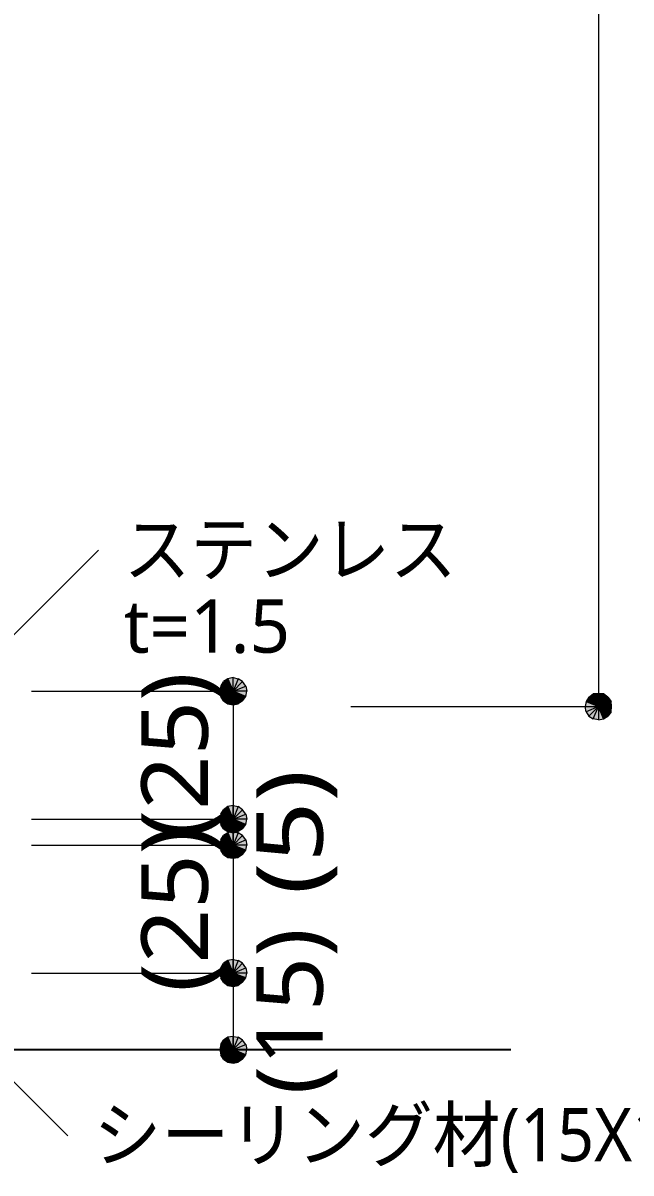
# Model space of a CAD drawing. Header units: millimetres. Extents: x 0 to 420, y 0 to 297.
# Drawn here: x 140.93 to 164.67, y 55.63 to 100.53 of the extents above; entities that cross this region are included whole.
import ezdxf
from ezdxf.enums import TextEntityAlignment as Align

# ---------------------------------------------------------------- set-up
doc = ezdxf.new("R2010")
doc.units = ezdxf.units.MM
doc.styles.add('kst32b', font='NotoSansJP-Variable.ttf')

msp = doc.modelspace()

# ---------------------------------------------------------------- hatches: boundary and pattern name
h = msp.add_hatch(color=7)
h.paths.add_polyline_path([(148.929, 74.93), (148.759, 74.824), (149.14, 74.443), (148.929, 74.93)])
h.paths.add_polyline_path([(148.759, 74.824), (149.14, 74.443), (148.654, 74.634), (148.759, 74.824)])
h.paths.add_polyline_path([(149.14, 74.443), (148.654, 74.634), (148.611, 74.443), (149.14, 74.443)])
h = msp.add_hatch(color=7)
h.paths.add_polyline_path([(149.5, 74.824), (149.331, 74.93), (149.14, 74.443), (149.5, 74.824)])
h.paths.add_polyline_path([(149.331, 74.93), (149.14, 74.443), (149.14, 74.972), (149.331, 74.93)])
h.paths.add_polyline_path([(149.14, 74.443), (149.14, 74.972), (148.929, 74.93), (149.14, 74.443)])
h = msp.add_hatch(color=7)
h.paths.add_polyline_path([(149.627, 74.231), (149.67, 74.443), (149.14, 74.443), (149.627, 74.231)])
h.paths.add_polyline_path([(149.67, 74.443), (149.14, 74.443), (149.627, 74.634), (149.67, 74.443)])
h.paths.add_polyline_path([(149.14, 74.443), (149.627, 74.634), (149.5, 74.824), (149.14, 74.443)])
h = msp.add_hatch(color=7)
h.paths.add_polyline_path([(148.611, 74.443), (148.654, 74.231), (149.14, 74.443), (148.611, 74.443)])
h.paths.add_polyline_path([(148.654, 74.231), (149.14, 74.443), (148.759, 74.062), (148.654, 74.231)])
h.paths.add_polyline_path([(149.14, 74.443), (148.759, 74.062), (148.929, 73.956), (149.14, 74.443)])
for points in [[(148.929, 73.956), (149.14, 73.914), (149.14, 74.443), (148.929, 73.956)], [(163.597, 74.337), (163.407, 74.359), (163.407, 73.85), (163.597, 74.337)], [(148.929, 68.961), (149.14, 68.919), (149.14, 69.448), (148.929, 68.961)], [(148.929, 67.945), (149.14, 67.924), (149.14, 68.432), (148.929, 67.945)], [(148.929, 62.95), (149.14, 62.907), (149.14, 63.437), (148.929, 62.95)], [(148.929, 59.965), (149.14, 59.923), (149.14, 60.452), (148.929, 59.965)]]:
    msp.add_hatch(color=7).paths.add_polyline_path(points)
h = msp.add_hatch(color=7)
h.paths.add_polyline_path([(149.14, 73.914), (149.331, 73.956), (149.14, 74.443), (149.14, 73.914)])
h.paths.add_polyline_path([(149.331, 73.956), (149.14, 74.443), (149.5, 74.062), (149.331, 73.956)])
h.paths.add_polyline_path([(149.14, 74.443), (149.5, 74.062), (149.627, 74.231), (149.14, 74.443)])
h = msp.add_hatch(color=7)
h.paths.add_polyline_path([(163.407, 74.359), (163.195, 74.337), (163.407, 73.85), (163.407, 74.359)])
h.paths.add_polyline_path([(163.195, 74.337), (163.407, 73.85), (163.026, 74.21), (163.195, 74.337)])
h.paths.add_polyline_path([(163.407, 73.85), (163.026, 74.21), (162.92, 74.041), (163.407, 73.85)])
h = msp.add_hatch(color=7)
h.paths.add_polyline_path([(163.915, 73.85), (163.894, 74.041), (163.407, 73.85), (163.915, 73.85)])
h.paths.add_polyline_path([(163.894, 74.041), (163.407, 73.85), (163.767, 74.21), (163.894, 74.041)])
h.paths.add_polyline_path([(163.407, 73.85), (163.767, 74.21), (163.597, 74.337), (163.407, 73.85)])
h = msp.add_hatch(color=7)
h.paths.add_polyline_path([(162.92, 74.041), (162.878, 73.85), (163.407, 73.85), (162.92, 74.041)])
h.paths.add_polyline_path([(162.878, 73.85), (163.407, 73.85), (162.92, 73.639), (162.878, 73.85)])
h.paths.add_polyline_path([(163.407, 73.85), (162.92, 73.639), (163.026, 73.47), (163.407, 73.85)])
h = msp.add_hatch(color=7)
h.paths.add_polyline_path([(163.026, 73.47), (163.195, 73.364), (163.407, 73.85), (163.026, 73.47)])
h.paths.add_polyline_path([(163.195, 73.364), (163.407, 73.85), (163.407, 73.321), (163.195, 73.364)])
h.paths.add_polyline_path([(163.407, 73.85), (163.407, 73.321), (163.597, 73.364), (163.407, 73.85)])
h = msp.add_hatch(color=7)
h.paths.add_polyline_path([(163.597, 73.364), (163.767, 73.47), (163.407, 73.85), (163.597, 73.364)])
h.paths.add_polyline_path([(163.767, 73.47), (163.407, 73.85), (163.894, 73.639), (163.767, 73.47)])
h.paths.add_polyline_path([(163.407, 73.85), (163.894, 73.639), (163.915, 73.85), (163.407, 73.85)])
h = msp.add_hatch(color=7)
h.paths.add_polyline_path([(148.929, 69.935), (148.759, 69.808), (149.14, 69.448), (148.929, 69.935)])
h.paths.add_polyline_path([(148.759, 69.808), (149.14, 69.448), (148.654, 69.638), (148.759, 69.808)])
h.paths.add_polyline_path([(149.14, 69.448), (148.654, 69.638), (148.611, 69.448), (149.14, 69.448)])
h = msp.add_hatch(color=7)
h.paths.add_polyline_path([(149.5, 69.808), (149.331, 69.935), (149.14, 69.448), (149.5, 69.808)])
h.paths.add_polyline_path([(149.331, 69.935), (149.14, 69.448), (149.14, 69.977), (149.331, 69.935)])
h.paths.add_polyline_path([(149.14, 69.448), (149.14, 69.977), (148.929, 69.935), (149.14, 69.448)])
h = msp.add_hatch(color=7)
h.paths.add_polyline_path([(149.627, 69.236), (149.67, 69.448), (149.14, 69.448), (149.627, 69.236)])
h.paths.add_polyline_path([(149.67, 69.448), (149.14, 69.448), (149.627, 69.638), (149.67, 69.448)])
h.paths.add_polyline_path([(149.14, 69.448), (149.627, 69.638), (149.5, 69.808), (149.14, 69.448)])
h = msp.add_hatch(color=7)
h.paths.add_polyline_path([(148.611, 69.448), (148.654, 69.236), (149.14, 69.448), (148.611, 69.448)])
h.paths.add_polyline_path([(148.654, 69.236), (149.14, 69.448), (148.759, 69.067), (148.654, 69.236)])
h.paths.add_polyline_path([(149.14, 69.448), (148.759, 69.067), (148.929, 68.961), (149.14, 69.448)])
h = msp.add_hatch(color=7)
h.paths.add_polyline_path([(149.14, 68.919), (149.331, 68.961), (149.14, 69.448), (149.14, 68.919)])
h.paths.add_polyline_path([(149.331, 68.961), (149.14, 69.448), (149.5, 69.067), (149.331, 68.961)])
h.paths.add_polyline_path([(149.14, 69.448), (149.5, 69.067), (149.627, 69.236), (149.14, 69.448)])
h = msp.add_hatch(color=7)
h.paths.add_polyline_path([(148.929, 68.919), (148.759, 68.813), (149.14, 68.432), (148.929, 68.919)])
h.paths.add_polyline_path([(148.759, 68.813), (149.14, 68.432), (148.654, 68.644), (148.759, 68.813)])
h.paths.add_polyline_path([(149.14, 68.432), (148.654, 68.644), (148.611, 68.432), (149.14, 68.432)])
h = msp.add_hatch(color=7)
h.paths.add_polyline_path([(149.5, 68.813), (149.331, 68.919), (149.14, 68.432), (149.5, 68.813)])
h.paths.add_polyline_path([(149.331, 68.919), (149.14, 68.432), (149.14, 68.961), (149.331, 68.919)])
h.paths.add_polyline_path([(149.14, 68.432), (149.14, 68.961), (148.929, 68.919), (149.14, 68.432)])
h = msp.add_hatch(color=7)
h.paths.add_polyline_path([(149.627, 68.241), (149.67, 68.432), (149.14, 68.432), (149.627, 68.241)])
h.paths.add_polyline_path([(149.67, 68.432), (149.14, 68.432), (149.627, 68.644), (149.67, 68.432)])
h.paths.add_polyline_path([(149.14, 68.432), (149.627, 68.644), (149.5, 68.813), (149.14, 68.432)])
h = msp.add_hatch(color=7)
h.paths.add_polyline_path([(148.611, 68.432), (148.654, 68.241), (149.14, 68.432), (148.611, 68.432)])
h.paths.add_polyline_path([(148.654, 68.241), (149.14, 68.432), (148.759, 68.072), (148.654, 68.241)])
h.paths.add_polyline_path([(149.14, 68.432), (148.759, 68.072), (148.929, 67.945), (149.14, 68.432)])
h = msp.add_hatch(color=7)
h.paths.add_polyline_path([(149.14, 67.924), (149.331, 67.945), (149.14, 68.432), (149.14, 67.924)])
h.paths.add_polyline_path([(149.331, 67.945), (149.14, 68.432), (149.5, 68.072), (149.331, 67.945)])
h.paths.add_polyline_path([(149.14, 68.432), (149.5, 68.072), (149.627, 68.241), (149.14, 68.432)])
h = msp.add_hatch(color=7)
h.paths.add_polyline_path([(148.929, 63.923), (148.759, 63.818), (149.14, 63.437), (148.929, 63.923)])
h.paths.add_polyline_path([(148.759, 63.818), (149.14, 63.437), (148.654, 63.648), (148.759, 63.818)])
h.paths.add_polyline_path([(149.14, 63.437), (148.654, 63.648), (148.611, 63.437), (149.14, 63.437)])
h = msp.add_hatch(color=7)
h.paths.add_polyline_path([(149.5, 63.818), (149.331, 63.923), (149.14, 63.437), (149.5, 63.818)])
h.paths.add_polyline_path([(149.331, 63.923), (149.14, 63.437), (149.14, 63.966), (149.331, 63.923)])
h.paths.add_polyline_path([(149.14, 63.437), (149.14, 63.966), (148.929, 63.923), (149.14, 63.437)])
h = msp.add_hatch(color=7)
h.paths.add_polyline_path([(149.627, 63.246), (149.67, 63.437), (149.14, 63.437), (149.627, 63.246)])
h.paths.add_polyline_path([(149.67, 63.437), (149.14, 63.437), (149.627, 63.648), (149.67, 63.437)])
h.paths.add_polyline_path([(149.14, 63.437), (149.627, 63.648), (149.5, 63.818), (149.14, 63.437)])
h = msp.add_hatch(color=7)
h.paths.add_polyline_path([(148.611, 63.437), (148.654, 63.246), (149.14, 63.437), (148.611, 63.437)])
h.paths.add_polyline_path([(148.654, 63.246), (149.14, 63.437), (148.759, 63.077), (148.654, 63.246)])
h.paths.add_polyline_path([(149.14, 63.437), (148.759, 63.077), (148.929, 62.95), (149.14, 63.437)])
h = msp.add_hatch(color=7)
h.paths.add_polyline_path([(149.14, 62.907), (149.331, 62.95), (149.14, 63.437), (149.14, 62.907)])
h.paths.add_polyline_path([(149.331, 62.95), (149.14, 63.437), (149.5, 63.077), (149.331, 62.95)])
h.paths.add_polyline_path([(149.14, 63.437), (149.5, 63.077), (149.627, 63.246), (149.14, 63.437)])
h = msp.add_hatch(color=7)
h.paths.add_polyline_path([(148.929, 60.939), (148.759, 60.812), (149.14, 60.452), (148.929, 60.939)])
h.paths.add_polyline_path([(148.759, 60.812), (149.14, 60.452), (148.654, 60.643), (148.759, 60.812)])
h.paths.add_polyline_path([(149.14, 60.452), (148.654, 60.643), (148.611, 60.452), (149.14, 60.452)])
h = msp.add_hatch(color=7)
h.paths.add_polyline_path([(149.5, 60.812), (149.331, 60.939), (149.14, 60.452), (149.5, 60.812)])
h.paths.add_polyline_path([(149.331, 60.939), (149.14, 60.452), (149.14, 60.96), (149.331, 60.939)])
h.paths.add_polyline_path([(149.14, 60.452), (149.14, 60.96), (148.929, 60.939), (149.14, 60.452)])
h = msp.add_hatch(color=7)
h.paths.add_polyline_path([(149.627, 60.24), (149.67, 60.452), (149.14, 60.452), (149.627, 60.24)])
h.paths.add_polyline_path([(149.67, 60.452), (149.14, 60.452), (149.627, 60.643), (149.67, 60.452)])
h.paths.add_polyline_path([(149.14, 60.452), (149.627, 60.643), (149.5, 60.812), (149.14, 60.452)])
h = msp.add_hatch(color=7)
h.paths.add_polyline_path([(148.611, 60.452), (148.654, 60.24), (149.14, 60.452), (148.611, 60.452)])
h.paths.add_polyline_path([(148.654, 60.24), (149.14, 60.452), (148.759, 60.071), (148.654, 60.24)])
h.paths.add_polyline_path([(149.14, 60.452), (148.759, 60.071), (148.929, 59.965), (149.14, 60.452)])
h = msp.add_hatch(color=7)
h.paths.add_polyline_path([(149.14, 59.923), (149.331, 59.965), (149.14, 60.452), (149.14, 59.923)])
h.paths.add_polyline_path([(149.331, 59.965), (149.14, 60.452), (149.5, 60.071), (149.331, 59.965)])
h.paths.add_polyline_path([(149.14, 60.452), (149.5, 60.071), (149.627, 60.24), (149.14, 60.452)])

# ---------------------------------------------------------------- linework, layer by layer
at = {"lineweight": 13}
for points in [[(163.407, 128.249), (163.407, 73.85)], [(132.969, 69.067), (143.87, 79.946)], [(141.266, 74.443), (149.14, 74.443)], [(149.14, 74.443), (149.14, 69.448), (149.14, 68.432), (149.14, 63.437), (149.14, 60.452)], [(153.734, 73.85), (163.407, 73.85)], [(141.266, 69.448), (149.14, 69.448)], [(141.266, 68.432), (149.14, 68.432)], [(141.266, 63.437), (149.14, 63.437)], [(138.218, 61.531), (142.685, 57.087)]]:
    msp.add_lwpolyline(points, dxfattribs=at)
at = {"lineweight": 0}
for points in [[(149.14, 74.443), (148.654, 74.634), (148.611, 74.443)], [(148.759, 74.824), (149.14, 74.443), (148.654, 74.634)], [(148.929, 74.93), (148.759, 74.824), (149.14, 74.443)], [(149.14, 74.443), (149.14, 74.972), (148.929, 74.93)], [(149.331, 74.93), (149.14, 74.443), (149.14, 74.972)], [(149.5, 74.824), (149.331, 74.93), (149.14, 74.443)], [(149.14, 74.443), (149.627, 74.634), (149.5, 74.824)], [(149.67, 74.443), (149.14, 74.443), (149.627, 74.634)], [(148.611, 74.443), (148.654, 74.231), (149.14, 74.443)], [(148.654, 74.231), (149.14, 74.443), (148.759, 74.062)], [(149.14, 74.443), (148.759, 74.062), (148.929, 73.956)], [(148.929, 73.956), (149.14, 73.914), (149.14, 74.443)], [(149.14, 73.914), (149.331, 73.956), (149.14, 74.443)], [(149.331, 73.956), (149.14, 74.443), (149.5, 74.062)], [(149.14, 74.443), (149.5, 74.062), (149.627, 74.231)], [(149.627, 74.231), (149.67, 74.443), (149.14, 74.443)], [(163.407, 73.85), (163.026, 74.21), (162.92, 74.041)], [(163.195, 74.337), (163.407, 73.85), (163.026, 74.21)], [(163.407, 74.359), (163.195, 74.337), (163.407, 73.85)], [(163.597, 74.337), (163.407, 74.359), (163.407, 73.85)], [(163.407, 73.85), (163.767, 74.21), (163.597, 74.337)], [(163.894, 74.041), (163.407, 73.85), (163.767, 74.21)], [(162.92, 74.041), (162.878, 73.85), (163.407, 73.85)], [(162.878, 73.85), (163.407, 73.85), (162.92, 73.639)], [(163.407, 73.85), (162.92, 73.639), (163.026, 73.47)], [(163.026, 73.47), (163.195, 73.364), (163.407, 73.85)], [(163.195, 73.364), (163.407, 73.85), (163.407, 73.321)], [(163.915, 73.85), (163.894, 74.041), (163.407, 73.85)], [(163.407, 73.85), (163.407, 73.321), (163.597, 73.364)], [(163.597, 73.364), (163.767, 73.47), (163.407, 73.85)], [(163.767, 73.47), (163.407, 73.85), (163.894, 73.639)], [(163.407, 73.85), (163.894, 73.639), (163.915, 73.85)], [(149.14, 69.448), (148.654, 69.638), (148.611, 69.448)], [(148.759, 69.808), (149.14, 69.448), (148.654, 69.638)], [(148.929, 69.935), (148.759, 69.808), (149.14, 69.448)], [(149.14, 69.448), (149.14, 69.977), (148.929, 69.935)], [(149.331, 69.935), (149.14, 69.448), (149.14, 69.977)], [(149.5, 69.808), (149.331, 69.935), (149.14, 69.448)], [(149.14, 69.448), (149.627, 69.638), (149.5, 69.808)], [(149.67, 69.448), (149.14, 69.448), (149.627, 69.638)], [(148.611, 69.448), (148.654, 69.236), (149.14, 69.448)], [(148.654, 69.236), (149.14, 69.448), (148.759, 69.067)], [(149.14, 69.448), (148.759, 69.067), (148.929, 68.961)], [(148.929, 68.961), (149.14, 68.919), (149.14, 69.448)], [(149.14, 68.919), (149.331, 68.961), (149.14, 69.448)], [(149.331, 68.961), (149.14, 69.448), (149.5, 69.067)], [(149.14, 69.448), (149.5, 69.067), (149.627, 69.236)], [(149.627, 69.236), (149.67, 69.448), (149.14, 69.448)], [(148.759, 68.813), (149.14, 68.432), (148.654, 68.644)], [(148.929, 68.919), (148.759, 68.813), (149.14, 68.432)], [(149.14, 68.432), (149.14, 68.961), (148.929, 68.919)], [(149.331, 68.919), (149.14, 68.432), (149.14, 68.961)], [(149.5, 68.813), (149.331, 68.919), (149.14, 68.432)], [(149.14, 68.432), (149.627, 68.644), (149.5, 68.813)], [(149.14, 68.432), (148.654, 68.644), (148.611, 68.432)], [(148.611, 68.432), (148.654, 68.241), (149.14, 68.432)], [(148.654, 68.241), (149.14, 68.432), (148.759, 68.072)], [(149.14, 68.432), (148.759, 68.072), (148.929, 67.945)], [(148.929, 67.945), (149.14, 67.924), (149.14, 68.432)], [(149.67, 68.432), (149.14, 68.432), (149.627, 68.644)], [(149.14, 67.924), (149.331, 67.945), (149.14, 68.432)], [(149.331, 67.945), (149.14, 68.432), (149.5, 68.072)], [(149.14, 68.432), (149.5, 68.072), (149.627, 68.241)], [(149.627, 68.241), (149.67, 68.432), (149.14, 68.432)], [(148.759, 63.818), (149.14, 63.437), (148.654, 63.648)], [(148.929, 63.923), (148.759, 63.818), (149.14, 63.437)], [(149.14, 63.437), (149.14, 63.966), (148.929, 63.923)], [(149.331, 63.923), (149.14, 63.437), (149.14, 63.966)], [(149.5, 63.818), (149.331, 63.923), (149.14, 63.437)], [(149.14, 63.437), (149.627, 63.648), (149.5, 63.818)], [(149.14, 63.437), (148.654, 63.648), (148.611, 63.437)], [(148.611, 63.437), (148.654, 63.246), (149.14, 63.437)], [(148.654, 63.246), (149.14, 63.437), (148.759, 63.077)], [(149.14, 63.437), (148.759, 63.077), (148.929, 62.95)], [(148.929, 62.95), (149.14, 62.907), (149.14, 63.437)], [(149.67, 63.437), (149.14, 63.437), (149.627, 63.648)], [(149.14, 62.907), (149.331, 62.95), (149.14, 63.437)], [(149.331, 62.95), (149.14, 63.437), (149.5, 63.077)], [(149.14, 63.437), (149.5, 63.077), (149.627, 63.246)], [(149.627, 63.246), (149.67, 63.437), (149.14, 63.437)], [(149.14, 60.452), (148.654, 60.643), (148.611, 60.452)], [(148.759, 60.812), (149.14, 60.452), (148.654, 60.643)], [(148.929, 60.939), (148.759, 60.812), (149.14, 60.452)], [(149.14, 60.452), (149.14, 60.96), (148.929, 60.939)], [(149.331, 60.939), (149.14, 60.452), (149.14, 60.96)], [(149.5, 60.812), (149.331, 60.939), (149.14, 60.452)], [(149.14, 60.452), (149.627, 60.643), (149.5, 60.812)], [(149.67, 60.452), (149.14, 60.452), (149.627, 60.643)], [(148.611, 60.452), (148.654, 60.24), (149.14, 60.452)], [(148.654, 60.24), (149.14, 60.452), (148.759, 60.071)], [(149.14, 60.452), (148.759, 60.071), (148.929, 59.965)], [(148.929, 59.965), (149.14, 59.923), (149.14, 60.452)], [(149.14, 59.923), (149.331, 59.965), (149.14, 60.452)], [(149.331, 59.965), (149.14, 60.452), (149.5, 60.071)], [(149.14, 60.452), (149.5, 60.071), (149.627, 60.24)], [(149.627, 60.24), (149.67, 60.452), (149.14, 60.452)]]:
    msp.add_lwpolyline(points, close=True, dxfattribs=at)
at = {"lineweight": 25}
msp.add_lwpolyline([(136.186, 60.452), (159.978, 60.452)], dxfattribs=at)

# ---------------------------------------------------------------- texts
at = {"style": 'kst32b'}
for s, height, p, p2 in [('ステンレス', 2.0791, (144.865, 78.952), (157.859, 78.952)), ('t=1.5', 2.0791, (144.865, 75.946), (151.362, 75.946)), ('(25)', 2.5989, (148.146, 68.686), (148.146, 75.183)), ('(5)', 2.5989, (152.633, 66.506), (152.633, 71.379)), ('(25)', 2.5989, (148.146, 62.696), (148.146, 69.193)), ('(15)', 2.5989, (152.633, 58.695), (152.633, 65.192)), ('シーリング材(15X10)', 2.07913, (143.679, 56.092), (168.369, 56.092))]:
    msp.add_text(s, height=height, dxfattribs=at).set_placement(p, p2, align=Align.FIT)

doc.saveas('drawing.dxf')
